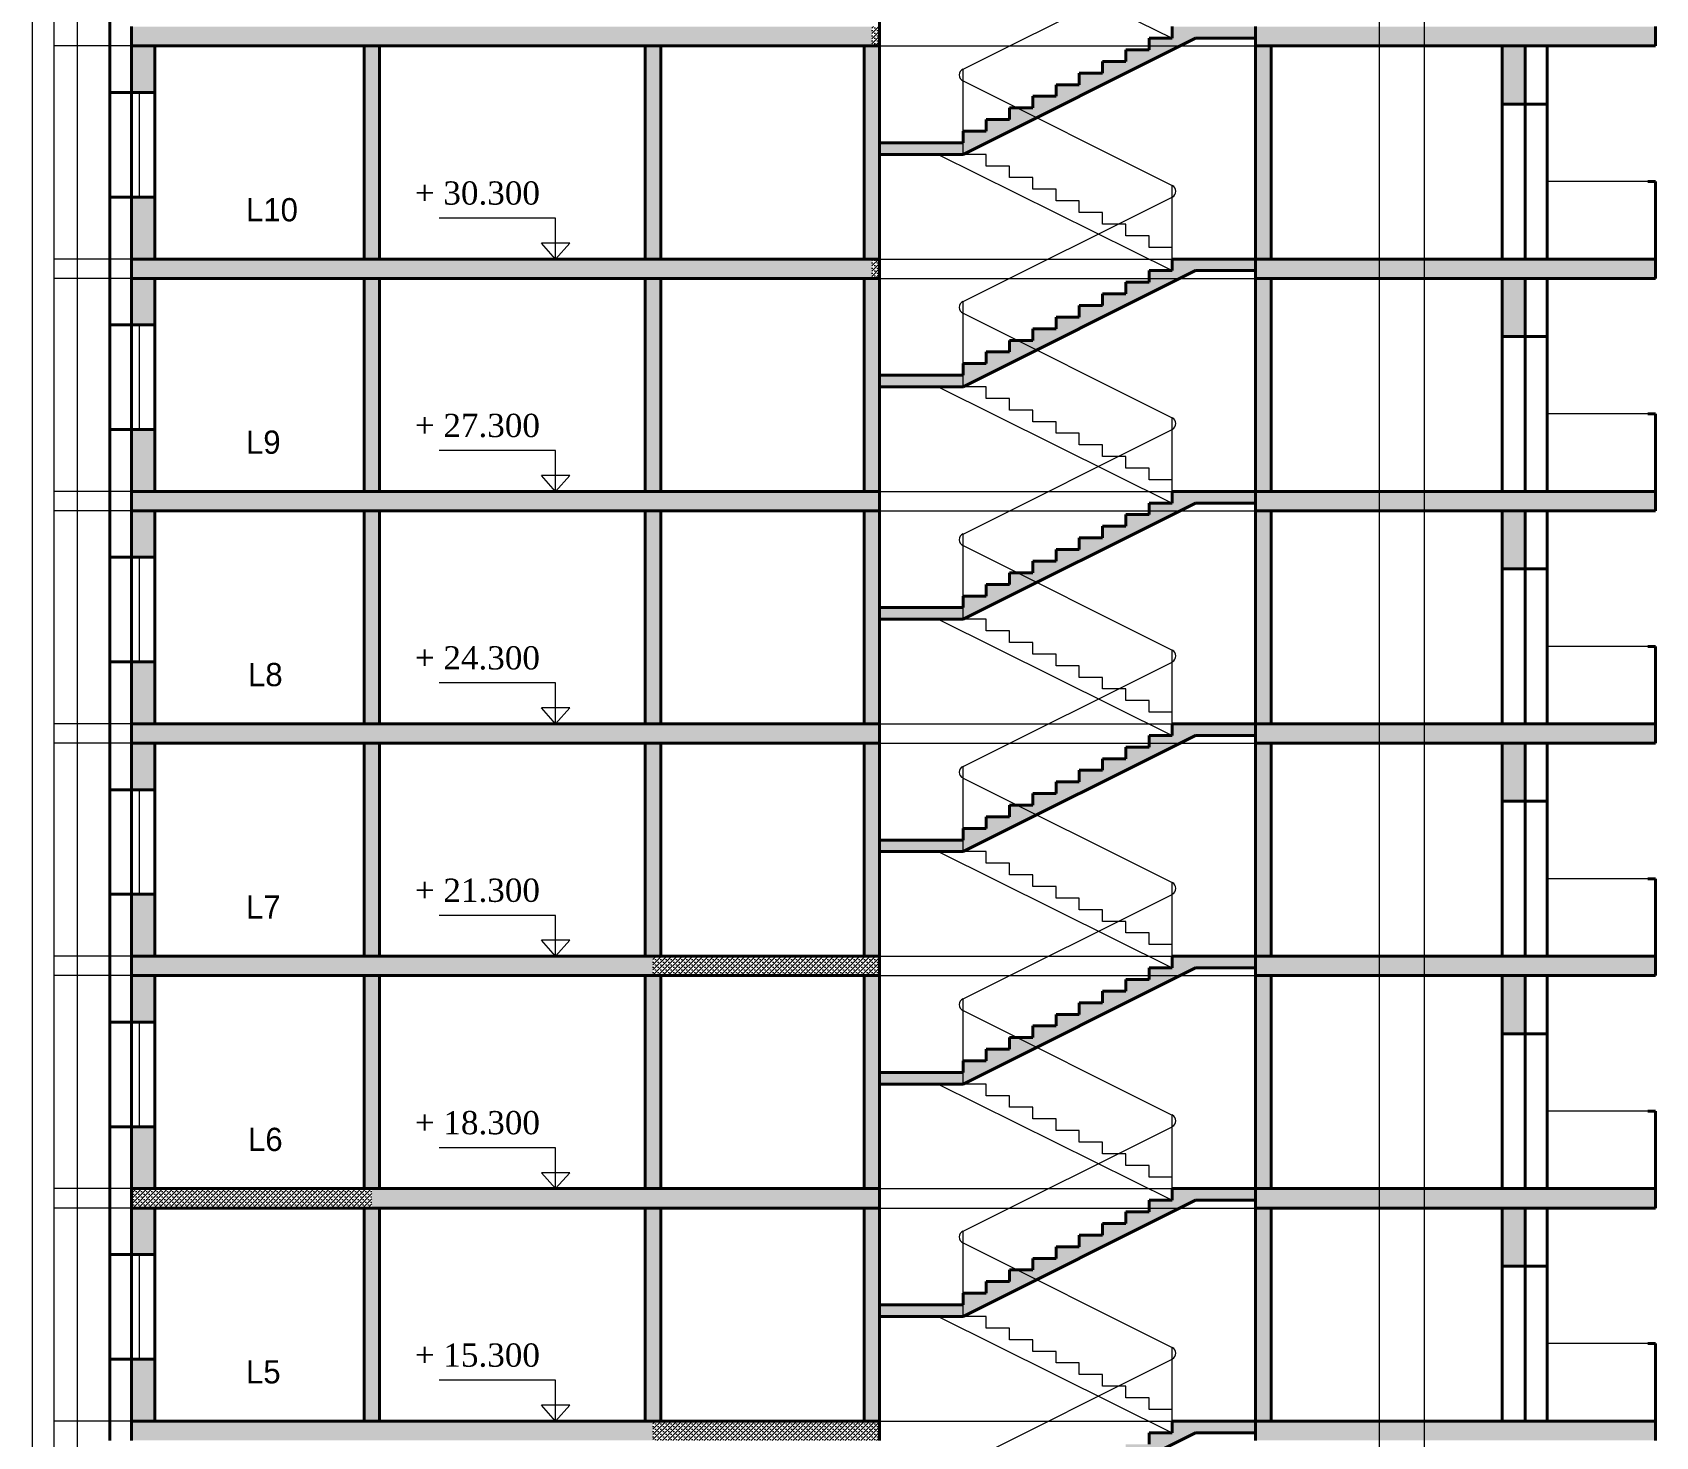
# Model space of a CAD drawing. Header units: millimetres. Extents: x 145836 to 266027, y 108786 to 206069.
# Drawn here: x 176096 to 186566, y 173799 to 182861 of the extents above; entities that cross this region are included whole.
import ezdxf

# ---------------------------------------------------------------- set-up
doc = ezdxf.new("R2010")
doc.units = ezdxf.units.MM
doc.layers.get('0').update_dxf_attribs({"color": 250})
doc.styles.get("Standard").update_dxf_attribs({"font": 'arial.ttf'})
pattern_1 = [(45, (-176411.04, 345645.308), (-16.8379802, 16.8379802), []), (45, (-176394.202, 345645.308), (-16.8379802, 16.8379802), [0, -23.8125])]
pattern_2 = [(45, (-176411.04, 347145.308), (-16.8379802, 16.8379802), []), (45, (-176394.202, 347145.308), (-16.8379802, 16.8379802), [0, -23.8125])]

msp = doc.modelspace()

# ---------------------------------------------------------------- hatches: boundary and pattern name
at = {"lineweight": 20}
h = msp.add_hatch(dxfattribs=at)
h.set_pattern_fill('SACNCR', color=256, scale=10, style=0)
h.set_pattern_definition(pattern_2)
h.paths.add_polyline_path([(178286, 182899), (176736, 182899), (176736, 182774), (178286, 182774)])
h.paths.add_polyline_path([(180099, 182899), (178286, 182899), (178286, 182774), (180099, 182774)])
h.paths.add_polyline_path([(181511, 182899), (180099, 182899), (180099, 182774), (181511, 182774)])
h = msp.add_hatch(dxfattribs=at)
h.set_pattern_fill('SACNCR', color=256, scale=10, style=0)
h.set_pattern_definition(pattern_2)
h.paths.add_polyline_path([(181561, 182899), (181511, 182899), (181511, 182774), (181561, 182774)])
h = msp.add_hatch(dxfattribs=at)
h.set_pattern_fill('SACNCR', color=256, scale=10, style=0)
h.set_pattern_definition(pattern_1)
h.paths.add_polyline_path([(183449, 182824), (183299, 182824), (183299, 182774), (183499, 182774), (183599, 182824), (183986, 182824), (183986, 182899), (183449, 182899), (183449, 182898)])
h.paths.add_polyline_path([(182574, 182312), (183499, 182774), (183299, 182774), (183299, 182749), (183149, 182749), (183149, 182674), (182999, 182674), (182999, 182599), (182849, 182599), (182849, 182524), (182699, 182524), (182699, 182449), (182549, 182449), (182549, 182374), (182449, 182374)])
h.paths.add_polyline_path([(182099, 182074), (182574, 182312), (182449, 182374), (182399, 182374), (182399, 182299), (182249, 182299), (182249, 182224), (182099, 182224), (182099, 182149)])
h.paths.add_polyline_path([(182099, 182149), (181949, 182149), (181561, 182149), (181561, 182074), (182099, 182074)])
h = msp.add_hatch(dxfattribs=at)
h.set_pattern_fill('SACNCR', color=256, scale=10, style=0)
h.set_pattern_definition(pattern_1)
h.paths.add_polyline_path([(185726, 182899), (185726, 182774), (186566, 182774), (186566, 182899)])
h.paths.add_polyline_path([(185076, 182899), (185076, 182774), (185726, 182774), (185726, 182899)])
h.paths.add_polyline_path([(184936, 182899), (184936, 182774), (185076, 182774), (185076, 182899)])
h.paths.add_polyline_path([(184786, 182899), (184786, 182774), (184936, 182774), (184936, 182899)])
h.paths.add_polyline_path([(184036, 182899), (184036, 182774), (184786, 182774), (184786, 182899)])
h.paths.add_polyline_path([(184036, 182899), (183986, 182899), (183986, 182774), (184036, 182774)])
h = msp.add_hatch(color=256, dxfattribs=at)
h.paths.add_polyline_path([(181511, 181399), (181561, 181399), (181561, 182774), (181511, 182774)])
h.paths.add_polyline_path([(181461, 181399), (181511, 181399), (181511, 182774), (181461, 182774)])
h.paths.add_polyline_path([(180149, 182774), (180099, 182774), (180099, 181399), (180149, 181399)])
h.paths.add_polyline_path([(180049, 181399), (180099, 181399), (180099, 182774), (180049, 182774)])
h.paths.add_polyline_path([(178336, 182774), (178286, 182774), (178286, 181399), (178336, 181399)])
h.paths.add_polyline_path([(178236, 181399), (178286, 181399), (178286, 182774), (178236, 182774)])
h.paths.add_polyline_path([(176886, 182774), (176736, 182774), (176736, 182474), (176786, 182474), (176886, 182474)])
h.paths.add_polyline_path([(176886, 181799), (176736, 181799), (176736, 181399), (176886, 181399)])
h = msp.add_hatch(color=256, dxfattribs=at)
h.paths.add_polyline_path([(184086, 182774), (184036, 182774), (184036, 181399), (184086, 181399)])
h.paths.add_polyline_path([(184036, 182774), (183986, 182774), (183986, 181399), (184036, 181399)])
for points in [[(185726, 182774), (185576, 182774), (185576, 182399), (185726, 182399)], [(181511, 179899), (181561, 179899), (181561, 181274), (181511, 181274)]]:
    msp.add_hatch(color=256, dxfattribs=at).paths.add_polyline_path(points)
h = msp.add_hatch(dxfattribs=at)
h.set_pattern_fill('SACNCR', color=256, scale=10, style=0)
h.set_pattern_definition(pattern_1)
h.paths.add_polyline_path([(176736, 181399), (176736, 181274), (178286, 181274), (178286, 181399)])
h.paths.add_polyline_path([(180099, 181274), (180099, 181399), (178286, 181399), (178286, 181274)])
h.paths.add_polyline_path([(181511, 181274), (181511, 181399), (180099, 181399), (180099, 181274)])
h = msp.add_hatch(dxfattribs=at)
h.set_pattern_fill('SACNCR', color=256, scale=10, style=0)
h.set_pattern_definition(pattern_1)
h.paths.add_polyline_path([(181511, 181274), (181561, 181274), (181561, 181399), (181511, 181399)])
h = msp.add_hatch(dxfattribs=at)
h.set_pattern_fill('SACNCR', color=256, scale=10, style=0)
h.set_pattern_definition(pattern_1)
h.paths.add_polyline_path([(183449, 181324), (183299, 181324), (183299, 181274), (183499, 181274), (183599, 181324), (183986, 181324), (183986, 181399), (183449, 181399)])
h.paths.add_polyline_path([(183299, 181249), (183149, 181249), (183149, 181174), (182999, 181174), (182999, 181099), (182849, 181099), (182849, 181024), (182699, 181024), (182699, 180949), (182549, 180949), (182549, 180874), (182449, 180874), (182574, 180812), (183499, 181274), (183299, 181274)])
h.paths.add_polyline_path([(182399, 180799), (182249, 180799), (182249, 180724), (182099, 180724), (182099, 180649), (182099, 180574), (182574, 180812), (182449, 180874), (182399, 180874)])
h.paths.add_polyline_path([(182099, 180574), (182099, 180649), (181949, 180649), (181561, 180649), (181561, 180574)])
h = msp.add_hatch(dxfattribs=at)
h.set_pattern_fill('SACNCR', color=256, scale=10, style=0)
h.set_pattern_definition(pattern_1)
h.paths.add_polyline_path([(186566, 181274), (186566, 181399), (185726, 181399), (185726, 181274)])
h.paths.add_polyline_path([(185076, 181399), (185076, 181274), (185726, 181274), (185726, 181399)])
h.paths.add_polyline_path([(185076, 181399), (184936, 181399), (184936, 181274), (185076, 181274)])
h.paths.add_polyline_path([(184936, 181399), (184786, 181399), (184786, 181274), (184936, 181274)])
h.paths.add_polyline_path([(184036, 181399), (184036, 181274), (184786, 181274), (184786, 181399)])
h.paths.add_polyline_path([(184036, 181399), (183986, 181399), (183986, 181274), (184036, 181274)])
h = msp.add_hatch(color=256, dxfattribs=at)
h.paths.add_polyline_path([(176886, 181274), (176736, 181274), (176736, 180974), (176786, 180974), (176886, 180974)])
h.paths.add_polyline_path([(176736, 179899), (176886, 179899), (176886, 180299), (176736, 180299)])
h.paths.add_polyline_path([(178236, 179899), (178286, 179899), (178286, 181274), (178236, 181274)])
h.paths.add_polyline_path([(178336, 181274), (178286, 181274), (178286, 179899), (178336, 179899)])
h.paths.add_polyline_path([(180049, 179899), (180099, 179899), (180099, 181274), (180049, 181274)])
h.paths.add_polyline_path([(180099, 179899), (180149, 179899), (180149, 181274), (180099, 181274)])
h.paths.add_polyline_path([(181461, 179899), (181511, 179899), (181511, 181274), (181461, 181274)])
h = msp.add_hatch(color=256, dxfattribs=at)
h.paths.add_polyline_path([(184036, 179899), (184086, 179899), (184086, 181274), (184036, 181274)])
h.paths.add_polyline_path([(184036, 181274), (183986, 181274), (183986, 179899), (184036, 179899)])
h = msp.add_hatch(color=256, dxfattribs=at)
h.paths.add_polyline_path([(185726, 178274), (185576, 178274), (185576, 177899), (185726, 177899)])
h.paths.add_polyline_path([(185726, 179774), (185576, 179774), (185576, 179399), (185726, 179399)])
h.paths.add_polyline_path([(185726, 181274), (185576, 181274), (185576, 180899), (185726, 180899)])
h = msp.add_hatch(dxfattribs=at)
h.set_pattern_fill('SACNCR', color=256, scale=10, style=0)
h.set_pattern_definition(pattern_1)
h.paths.add_polyline_path([(176736, 179899), (176736, 179774), (178286, 179774), (178286, 179899)])
h.paths.add_polyline_path([(178286, 179899), (178286, 179774), (180099, 179774), (180099, 179899)])
h.paths.add_polyline_path([(181511, 179774), (181511, 179899), (180099, 179899), (180099, 179774)])
h.paths.add_polyline_path([(181511, 179774), (181561, 179774), (181561, 179899), (181511, 179899)])
h = msp.add_hatch(dxfattribs=at)
h.set_pattern_fill('SACNCR', color=256, scale=10, style=0)
h.set_pattern_definition(pattern_1)
h.paths.add_polyline_path([(183449, 179899), (183449, 179898), (183449, 179824), (183299, 179824), (183299, 179774), (183499, 179774), (183599, 179824), (183986, 179824), (183986, 179899)])
h.paths.add_polyline_path([(183149, 179749), (183149, 179674), (182999, 179674), (182999, 179599), (182849, 179599), (182849, 179524), (182699, 179524), (182699, 179449), (182549, 179449), (182549, 179374), (182449, 179374), (182574, 179312), (183499, 179774), (183299, 179774), (183299, 179749)])
h.paths.add_polyline_path([(182574, 179312), (182449, 179374), (182399, 179374), (182399, 179299), (182249, 179299), (182249, 179224), (182099, 179224), (182099, 179149), (182099, 179074)])
h.paths.add_polyline_path([(181949, 179149), (181561, 179149), (181561, 179074), (182099, 179074), (182099, 179149)])
h = msp.add_hatch(dxfattribs=at)
h.set_pattern_fill('SACNCR', color=256, scale=10, style=0)
h.set_pattern_definition(pattern_1)
h.paths.add_polyline_path([(184036, 179899), (183986, 179899), (183986, 179774), (184036, 179774)])
h.paths.add_polyline_path([(184786, 179774), (184786, 179899), (184036, 179899), (184036, 179774)])
h.paths.add_polyline_path([(184786, 179774), (184936, 179774), (184936, 179899), (184786, 179899)])
h.paths.add_polyline_path([(185076, 179899), (184936, 179899), (184936, 179774), (185076, 179774)])
h.paths.add_polyline_path([(185726, 179774), (185726, 179899), (185076, 179899), (185076, 179774)])
h.paths.add_polyline_path([(185726, 179899), (185726, 179774), (186566, 179774), (186566, 179899)])
h = msp.add_hatch(color=256, dxfattribs=at)
h.paths.add_polyline_path([(176886, 178799), (176736, 178799), (176736, 178399), (176886, 178399)])
h.paths.add_polyline_path([(176886, 179774), (176736, 179774), (176736, 179474), (176786, 179474), (176886, 179474)])
h.paths.add_polyline_path([(178236, 178399), (178286, 178399), (178286, 179774), (178236, 179774)])
h.paths.add_polyline_path([(178286, 178399), (178336, 178399), (178336, 179774), (178286, 179774)])
h.paths.add_polyline_path([(180099, 179774), (180049, 179774), (180049, 178399), (180099, 178399)])
h.paths.add_polyline_path([(180099, 178399), (180149, 178399), (180149, 179774), (180099, 179774)])
h.paths.add_polyline_path([(181461, 178399), (181511, 178399), (181511, 179774), (181461, 179774)])
h.paths.add_polyline_path([(181511, 178399), (181561, 178399), (181561, 179774), (181511, 179774)])
h = msp.add_hatch(color=256, dxfattribs=at)
h.paths.add_polyline_path([(184086, 179774), (184036, 179774), (184036, 178399), (184086, 178399)])
h.paths.add_polyline_path([(184036, 179774), (183986, 179774), (183986, 178399), (184036, 178399)])
h = msp.add_hatch(dxfattribs=at)
h.set_pattern_fill('SACNCR', color=256, scale=10, style=0)
h.set_pattern_definition(pattern_1)
h.paths.add_polyline_path([(176736, 178399), (176736, 178274), (178286, 178274), (178286, 178399)])
h.paths.add_polyline_path([(178286, 178399), (178286, 178274), (180099, 178274), (180099, 178399)])
h.paths.add_polyline_path([(180099, 178399), (180099, 178274), (181511, 178274), (181511, 178399)])
h.paths.add_polyline_path([(181561, 178399), (181511, 178399), (181511, 178274), (181561, 178274)])
h = msp.add_hatch(dxfattribs=at)
h.set_pattern_fill('SACNCR', color=256, scale=10, style=0)
h.set_pattern_definition(pattern_1)
h.paths.add_polyline_path([(183449, 178399), (183449, 178398), (183449, 178324), (183299, 178324), (183299, 178274), (183499, 178274), (183599, 178324), (183986, 178324), (183986, 178399)])
h.paths.add_polyline_path([(183499, 178274), (183299, 178274), (183299, 178249), (183149, 178249), (183149, 178174), (182999, 178174), (182999, 178099), (182849, 178099), (182849, 178024), (182699, 178024), (182699, 177949), (182549, 177949), (182549, 177874), (182449, 177874), (182574, 177812)])
h.paths.add_polyline_path([(182399, 177799), (182249, 177799), (182249, 177724), (182099, 177724), (182099, 177649), (182099, 177574), (182574, 177812), (182449, 177874), (182399, 177874)])
h.paths.add_polyline_path([(181949, 177649), (181561, 177649), (181561, 177574), (182099, 177574), (182099, 177649)])
h = msp.add_hatch(dxfattribs=at)
h.set_pattern_fill('SACNCR', color=256, scale=10, style=0)
h.set_pattern_definition(pattern_1)
h.paths.add_polyline_path([(186566, 178274), (186566, 178399), (185726, 178399), (185726, 178274)])
h.paths.add_polyline_path([(185726, 178274), (185726, 178399), (185076, 178399), (185076, 178274)])
h.paths.add_polyline_path([(185076, 178399), (184936, 178399), (184936, 178274), (185076, 178274)])
h.paths.add_polyline_path([(184786, 178399), (184786, 178274), (184936, 178274), (184936, 178399)])
h.paths.add_polyline_path([(184786, 178274), (184786, 178399), (184036, 178399), (184036, 178274)])
h.paths.add_polyline_path([(184036, 178399), (183986, 178399), (183986, 178274), (184036, 178274)])
h = msp.add_hatch(color=256, dxfattribs=at)
h.paths.add_polyline_path([(176736, 176899), (176886, 176899), (176886, 177299), (176736, 177299)])
h.paths.add_polyline_path([(176736, 177974), (176786, 177974), (176886, 177974), (176886, 178274), (176736, 178274)])
h.paths.add_polyline_path([(178236, 176899), (178286, 176899), (178286, 178274), (178236, 178274)])
h.paths.add_polyline_path([(178286, 176899), (178336, 176899), (178336, 178274), (178286, 178274)])
h.paths.add_polyline_path([(180099, 178274), (180049, 178274), (180049, 176899), (180099, 176899)])
h.paths.add_polyline_path([(180149, 178274), (180099, 178274), (180099, 176899), (180149, 176899)])
h.paths.add_polyline_path([(181511, 176899), (181561, 176899), (181561, 178274), (181511, 178274)])
h.paths.add_polyline_path([(181511, 178274), (181461, 178274), (181461, 176899), (181511, 176899)])
h = msp.add_hatch(color=256, dxfattribs=at)
h.paths.add_polyline_path([(184086, 178274), (184036, 178274), (184036, 176899), (184086, 176899)])
h.paths.add_polyline_path([(183986, 176899), (184036, 176899), (184036, 178274), (183986, 178274)])
h = msp.add_hatch(dxfattribs=at)
h.set_pattern_fill('SACNCR', color=256, scale=10, style=0)
h.set_pattern_definition(pattern_1)
h.paths.add_polyline_path([(178286, 176774), (178286, 176899), (176736, 176899), (176736, 176774)])
h.paths.add_polyline_path([(178286, 176899), (178286, 176774), (180099, 176774), (180099, 176899)])
h = msp.add_hatch(dxfattribs=at)
h.set_pattern_fill('SACNCR', color=256, scale=10, style=0)
h.set_pattern_definition(pattern_1)
h.paths.add_polyline_path([(181511, 176774), (181511, 176899), (180099, 176899), (180099, 176774)])
h.paths.add_polyline_path([(181511, 176774), (181561, 176774), (181561, 176899), (181511, 176899)])
h = msp.add_hatch(dxfattribs=at)
h.set_pattern_fill('SACNCR', color=256, scale=10, style=0)
h.set_pattern_definition(pattern_1)
h.paths.add_polyline_path([(183449, 176899), (183449, 176898), (183449, 176824), (183299, 176824), (183299, 176774), (183499, 176774), (183599, 176824), (183986, 176824), (183986, 176899)])
h.paths.add_polyline_path([(183299, 176774), (183299, 176749), (183149, 176749), (183149, 176674), (182999, 176674), (182999, 176599), (182849, 176599), (182849, 176524), (182699, 176524), (182699, 176449), (182549, 176449), (182549, 176374), (182449, 176374), (182574, 176312), (183499, 176774)])
h.paths.add_polyline_path([(182249, 176299), (182249, 176224), (182099, 176224), (182099, 176149), (182099, 176074), (182574, 176312), (182449, 176374), (182399, 176374), (182399, 176299)])
h.paths.add_polyline_path([(181561, 176149), (181561, 176074), (182099, 176074), (182099, 176149), (181949, 176149)])
h = msp.add_hatch(dxfattribs=at)
h.set_pattern_fill('SACNCR', color=256, scale=10, style=0)
h.set_pattern_definition(pattern_1)
h.paths.add_polyline_path([(183986, 176774), (184036, 176774), (184036, 176899), (183986, 176899)])
h.paths.add_polyline_path([(184036, 176899), (184036, 176774), (184786, 176774), (184786, 176899)])
h.paths.add_polyline_path([(184936, 176899), (184786, 176899), (184786, 176774), (184936, 176774)])
h.paths.add_polyline_path([(184936, 176774), (185076, 176774), (185076, 176899), (184936, 176899)])
h.paths.add_polyline_path([(185076, 176899), (185076, 176774), (185726, 176774), (185726, 176899)])
h.paths.add_polyline_path([(185726, 176899), (185726, 176774), (186566, 176774), (186566, 176899)])
h = msp.add_hatch(color=256, dxfattribs=at)
h.paths.add_polyline_path([(176886, 175799), (176736, 175799), (176736, 175399), (176886, 175399)])
h.paths.add_polyline_path([(176736, 176474), (176786, 176474), (176886, 176474), (176886, 176774), (176736, 176774)])
h.paths.add_polyline_path([(178286, 175399), (178336, 175399), (178336, 176774), (178286, 176774)])
h.paths.add_polyline_path([(178286, 176774), (178236, 176774), (178236, 175399), (178286, 175399)])
h.paths.add_polyline_path([(180049, 175399), (180099, 175399), (180099, 176774), (180049, 176774)])
h.paths.add_polyline_path([(180099, 175399), (180149, 175399), (180149, 176774), (180099, 176774)])
h.paths.add_polyline_path([(181561, 176774), (181511, 176774), (181511, 175399), (181561, 175399)])
h.paths.add_polyline_path([(181511, 176774), (181461, 176774), (181461, 175399), (181511, 175399)])
h = msp.add_hatch(color=256, dxfattribs=at)
h.paths.add_polyline_path([(184086, 176774), (184036, 176774), (184036, 175399), (184086, 175399)])
h.paths.add_polyline_path([(183986, 175399), (184036, 175399), (184036, 176774), (183986, 176774)])
h = msp.add_hatch(color=256, dxfattribs=at)
h.paths.add_polyline_path([(185726, 175274), (185576, 175274), (185576, 174899), (185726, 174899)])
h.paths.add_polyline_path([(185576, 176399), (185726, 176399), (185726, 176774), (185576, 176774)])
h = msp.add_hatch(dxfattribs=at)
h.set_pattern_fill('SACNCR', color=256, scale=10, style=0)
h.set_pattern_definition(pattern_1)
h.paths.add_polyline_path([(176736, 175399), (176736, 175274), (178286, 175274), (178286, 175399)])
h = msp.add_hatch(dxfattribs=at)
h.set_pattern_fill('SACNCR', color=256, scale=10, style=0)
h.set_pattern_definition(pattern_1)
h.paths.add_polyline_path([(181561, 175399), (181511, 175399), (181511, 175274), (181561, 175274)])
h.paths.add_polyline_path([(180099, 175399), (180099, 175274), (181511, 175274), (181511, 175399)])
h.paths.add_polyline_path([(178286, 175399), (178286, 175274), (180099, 175274), (180099, 175399)])
h = msp.add_hatch(dxfattribs=at)
h.set_pattern_fill('SACNCR', color=256, scale=10, style=0)
h.set_pattern_definition(pattern_1)
h.paths.add_polyline_path([(183449, 175399), (183449, 175398), (183449, 175324), (183299, 175324), (183299, 175274), (183499, 175274), (183599, 175324), (183986, 175324), (183986, 175399)])
h.paths.add_polyline_path([(183499, 175274), (183299, 175274), (183299, 175249), (183149, 175249), (183149, 175174), (182999, 175174), (182999, 175099), (182849, 175099), (182849, 175024), (182699, 175024), (182699, 174949), (182549, 174949), (182549, 174874), (182449, 174874), (182574, 174812)])
h.paths.add_polyline_path([(182574, 174812), (182449, 174874), (182399, 174874), (182399, 174799), (182249, 174799), (182249, 174724), (182099, 174724), (182099, 174649), (182099, 174574)])
h.paths.add_polyline_path([(181949, 174649), (181561, 174649), (181561, 174574), (182099, 174574), (182099, 174649)])
h = msp.add_hatch(dxfattribs=at)
h.set_pattern_fill('SACNCR', color=256, scale=10, style=0)
h.set_pattern_definition(pattern_1)
h.paths.add_polyline_path([(184036, 175399), (183986, 175399), (183986, 175274), (184036, 175274)])
h.paths.add_polyline_path([(184036, 175399), (184036, 175274), (184786, 175274), (184786, 175399)])
h.paths.add_polyline_path([(184786, 175399), (184786, 175274), (184936, 175274), (184936, 175399)])
h.paths.add_polyline_path([(185076, 175399), (184936, 175399), (184936, 175274), (185076, 175274)])
h.paths.add_polyline_path([(185076, 175399), (185076, 175274), (185726, 175274), (185726, 175399)])
h.paths.add_polyline_path([(185726, 175399), (185726, 175274), (186566, 175274), (186566, 175399)])
h = msp.add_hatch(color=256, dxfattribs=at)
h.paths.add_polyline_path([(176886, 175274), (176736, 175274), (176736, 174974), (176786, 174974), (176886, 174974)])
h.paths.add_polyline_path([(176886, 174299), (176736, 174299), (176736, 173899), (176886, 173899)])
h.paths.add_polyline_path([(178286, 175274), (178236, 175274), (178236, 173899), (178286, 173899)])
h.paths.add_polyline_path([(178336, 175274), (178286, 175274), (178286, 173899), (178336, 173899)])
h.paths.add_polyline_path([(180049, 173899), (180099, 173899), (180099, 175274), (180049, 175274)])
h.paths.add_polyline_path([(180149, 175274), (180099, 175274), (180099, 173899), (180149, 173899)])
h.paths.add_polyline_path([(181461, 173899), (181511, 173899), (181511, 175274), (181461, 175274)])
h.paths.add_polyline_path([(181561, 175274), (181511, 175274), (181511, 173899), (181561, 173899)])
h = msp.add_hatch(color=256, dxfattribs=at)
h.paths.add_polyline_path([(184036, 173899), (184086, 173899), (184086, 175274), (184036, 175274)])
h.paths.add_polyline_path([(183986, 173899), (184036, 173899), (184036, 175274), (183986, 175274)])
h = msp.add_hatch(dxfattribs=at)
h.set_pattern_fill('SACNCR', color=256, scale=10, style=0)
h.set_pattern_definition(pattern_1)
h.paths.add_polyline_path([(178286, 173774), (178286, 173899), (176736, 173899), (176736, 173774)])
h.paths.add_polyline_path([(180099, 173774), (180099, 173899), (178286, 173899), (178286, 173774)])
h = msp.add_hatch(dxfattribs=at)
h.set_pattern_fill('SACNCR', color=256, scale=10, style=0)
h.set_pattern_definition(pattern_1)
h.paths.add_polyline_path([(180099, 173899), (180099, 173774), (181511, 173774), (181511, 173899)])
h.paths.add_polyline_path([(181561, 173899), (181511, 173899), (181511, 173774), (181561, 173774)])
h = msp.add_hatch(dxfattribs=at)
h.set_pattern_fill('SACNCR', color=256, scale=10, style=0)
h.set_pattern_definition(pattern_1)
h.paths.add_polyline_path([(183449, 173899), (183449, 173898), (183449, 173824), (183299, 173824), (183299, 173774), (183499, 173774), (183599, 173824), (183986, 173824), (183986, 173899)])
h.paths.add_polyline_path([(183149, 173749), (183149, 173674), (182999, 173674), (182999, 173599), (182849, 173599), (182849, 173524), (182699, 173524), (182699, 173449), (182549, 173449), (182549, 173374), (182449, 173374), (182574, 173312), (183499, 173774), (183299, 173774), (183299, 173749)])
h.paths.add_polyline_path([(182449, 173374), (182399, 173374), (182399, 173299), (182249, 173299), (182249, 173224), (182099, 173224), (182099, 173149), (182099, 173074), (182574, 173312)])
h.paths.add_polyline_path([(181949, 173149), (181574, 173149), (181574, 173074), (182099, 173074), (182099, 173149)])
h = msp.add_hatch(dxfattribs=at)
h.set_pattern_fill('SACNCR', color=256, scale=10, style=0)
h.set_pattern_definition(pattern_1)
h.paths.add_polyline_path([(185076, 173899), (185076, 173774), (185726, 173774), (185726, 173899)])
h.paths.add_polyline_path([(186566, 173774), (186566, 173899), (185726, 173899), (185726, 173774)])
h.paths.add_polyline_path([(185076, 173899), (184936, 173899), (184936, 173774), (185076, 173774)])
h.paths.add_polyline_path([(184936, 173899), (184786, 173899), (184786, 173774), (184936, 173774)])
h.paths.add_polyline_path([(184786, 173774), (184786, 173899), (184036, 173899), (184036, 173774)])
h.paths.add_polyline_path([(184036, 173899), (183986, 173899), (183986, 173774), (184036, 173774)])

# ---------------------------------------------------------------- linework, layer by layer
for p, q in [((176096, 165849), (176096, 201249)), ((176236, 165049), (176236, 201249)), ((176386, 165049), (176386, 201249)), ((184786, 165049), (184786, 201249)), ((185076, 165049), (185076, 201249)), ((181938, 183574), (183449, 182824)), ((182099, 182624), (183449, 183299)), ((176736, 182774), (176236, 182774)), ((181561, 182774), (183986, 182774)), ((182099, 182149), (182099, 182624)), ((182099, 182549), (183449, 181874)), ((176736, 182474), (176786, 182474)), ((181938, 182074), (183449, 181324)), ((182099, 182149), (181949, 182149)), ((182099, 182074), (182099, 182149)), ((182249, 182074), (182099, 182074)), ((182249, 181999), (182249, 182074)), ((182399, 181999), (182249, 181999)), ((182399, 181924), (182399, 181999)), ((182549, 181924), (182399, 181924)), ((182549, 181849), (182549, 181924)), ((183449, 181399), (183449, 181874)), ((186516, 181899), (185866, 181899)), ((176736, 181799), (176786, 181799)), ((182099, 181124), (183449, 181798)), ((182699, 181849), (182549, 181849)), ((182699, 181774), (182699, 181849)), ((182849, 181774), (182699, 181774)), ((182849, 181699), (182849, 181774)), ((182999, 181699), (182849, 181699)), ((182999, 181624), (182999, 181699)), ((183149, 181624), (182999, 181624)), ((183149, 181549), (183149, 181624)), ((183299, 181549), (183149, 181549)), ((183299, 181474), (183299, 181549)), ((183449, 181474), (183299, 181474)), ((183449, 181399), (183449, 181474)), ((176736, 181399), (176236, 181399)), ((181561, 181399), (183986, 181399)), ((176736, 181274), (176236, 181274)), ((181561, 181274), (183986, 181274)), ((182099, 180649), (182099, 181124)), ((182099, 181049), (183449, 180374)), ((176736, 180974), (176786, 180974)), ((182099, 180649), (181949, 180649)), ((182099, 180574), (182099, 180649)), ((181938, 180574), (183449, 179824)), ((182249, 180574), (182099, 180574)), ((182249, 180499), (182249, 180574)), ((182399, 180499), (182249, 180499)), ((182399, 180424), (182399, 180499)), ((182549, 180424), (182399, 180424)), ((182549, 180349), (182549, 180424)), ((186516, 180399), (185866, 180399)), ((176736, 180299), (176786, 180299)), ((182099, 179624), (183449, 180298)), ((182699, 180349), (182549, 180349)), ((182699, 180274), (182699, 180349)), ((183449, 179898), (183449, 180373)), ((182849, 180274), (182699, 180274)), ((182849, 180199), (182849, 180274)), ((182999, 180199), (182849, 180199)), ((182999, 180124), (182999, 180199)), ((183149, 180124), (182999, 180124)), ((183149, 180049), (183149, 180124)), ((183299, 180049), (183149, 180049)), ((183299, 179974), (183299, 180049)), ((176736, 179899), (176236, 179899)), ((181561, 179899), (183986, 179899)), ((183449, 179974), (183299, 179974)), ((183449, 179899), (183449, 179974)), ((176736, 179774), (176236, 179774)), ((181561, 179774), (183986, 179774)), ((182099, 179149), (182099, 179624)), ((176736, 179474), (176786, 179474)), ((182099, 179549), (183449, 178874)), ((182099, 179149), (181949, 179149)), ((182099, 179074), (182099, 179149)), ((181938, 179074), (183449, 178324)), ((182249, 179074), (182099, 179074)), ((182249, 178999), (182249, 179074)), ((182399, 178999), (182249, 178999)), ((182399, 178924), (182399, 178999)), ((182549, 178924), (182399, 178924)), ((182549, 178849), (182549, 178924)), ((182699, 178849), (182549, 178849)), ((182699, 178774), (182699, 178849)), ((183449, 178398), (183449, 178873)), ((186516, 178899), (185866, 178899)), ((176736, 178799), (176786, 178799)), ((182099, 178124), (183449, 178798)), ((182849, 178774), (182699, 178774)), ((182849, 178699), (182849, 178774)), ((182999, 178699), (182849, 178699)), ((182999, 178624), (182999, 178699)), ((183149, 178624), (182999, 178624)), ((183149, 178549), (183149, 178624)), ((183299, 178549), (183149, 178549)), ((183299, 178474), (183299, 178549)), ((183449, 178474), (183299, 178474)), ((183449, 178399), (183449, 178474)), ((176736, 178399), (176236, 178399)), ((181561, 178399), (183986, 178399)), ((176736, 178274), (176236, 178274)), ((181561, 178274), (183986, 178274)), ((182099, 177649), (182099, 178124)), ((182099, 178049), (183449, 177374)), ((176736, 177974), (176786, 177974)), ((181938, 177574), (183449, 176824)), ((182099, 177649), (181949, 177649)), ((182099, 177574), (182099, 177649)), ((182249, 177574), (182099, 177574)), ((182249, 177499), (182249, 177574)), ((182399, 177499), (182249, 177499)), ((182399, 177424), (182399, 177499)), ((182549, 177424), (182399, 177424)), ((182549, 177349), (182549, 177424)), ((183449, 176898), (183449, 177373)), ((186516, 177399), (185866, 177399)), ((176736, 177299), (176786, 177299)), ((182099, 176624), (183449, 177298)), ((182699, 177349), (182549, 177349)), ((182699, 177274), (182699, 177349)), ((182849, 177274), (182699, 177274)), ((182849, 177199), (182849, 177274)), ((182999, 177199), (182849, 177199)), ((182999, 177124), (182999, 177199)), ((183149, 177124), (182999, 177124)), ((183149, 177049), (183149, 177124)), ((183299, 177049), (183149, 177049)), ((183299, 176974), (183299, 177049)), ((183449, 176974), (183299, 176974)), ((183449, 176899), (183449, 176974)), ((176736, 176899), (176236, 176899)), ((181561, 176899), (183986, 176899)), ((176736, 176774), (176236, 176774)), ((181561, 176774), (183986, 176774)), ((182099, 176149), (182099, 176624)), ((182099, 176549), (183449, 175874)), ((176736, 176474), (176786, 176474)), ((182099, 176149), (181949, 176149)), ((182099, 176074), (182099, 176149)), ((181938, 176074), (183449, 175324)), ((182249, 176074), (182099, 176074)), ((182249, 175999), (182249, 176074)), ((182399, 175999), (182249, 175999)), ((182399, 175924), (182399, 175999)), ((182549, 175924), (182399, 175924)), ((182549, 175849), (182549, 175924)), ((186516, 175899), (185866, 175899)), ((176736, 175799), (176786, 175799)), ((182099, 175124), (183449, 175798)), ((182699, 175849), (182549, 175849)), ((182699, 175774), (182699, 175849)), ((183449, 175398), (183449, 175873)), ((182849, 175774), (182699, 175774)), ((182849, 175699), (182849, 175774)), ((182999, 175699), (182849, 175699)), ((182999, 175624), (182999, 175699)), ((183149, 175624), (182999, 175624)), ((183149, 175549), (183149, 175624)), ((183299, 175549), (183149, 175549)), ((183299, 175474), (183299, 175549)), ((176736, 175399), (176236, 175399)), ((181561, 175399), (183986, 175399)), ((183449, 175474), (183299, 175474)), ((183449, 175399), (183449, 175474)), ((176736, 175274), (176236, 175274)), ((181561, 175274), (183986, 175274)), ((182099, 174649), (182099, 175124)), ((176736, 174974), (176786, 174974)), ((182099, 175049), (183449, 174374)), ((182099, 174649), (181949, 174649)), ((182099, 174574), (182099, 174649)), ((181938, 174574), (183449, 173824)), ((182249, 174574), (182099, 174574)), ((182249, 174499), (182249, 174574)), ((182399, 174499), (182249, 174499)), ((182399, 174424), (182399, 174499)), ((182549, 174424), (182399, 174424)), ((182549, 174349), (182549, 174424)), ((182699, 174349), (182549, 174349)), ((182699, 174274), (182699, 174349)), ((183449, 173898), (183449, 174373)), ((186516, 174399), (185866, 174399)), ((176736, 174299), (176786, 174299)), ((182099, 173624), (183449, 174298)), ((182849, 174274), (182699, 174274)), ((182849, 174199), (182849, 174274)), ((182999, 174199), (182849, 174199)), ((182999, 174124), (182999, 174199)), ((183149, 174124), (182999, 174124)), ((183149, 174049), (183149, 174124)), ((183299, 174049), (183149, 174049)), ((183299, 173974), (183299, 174049)), ((183449, 173974), (183299, 173974)), ((183449, 173899), (183449, 173974)), ((176736, 173899), (176236, 173899)), ((181561, 173899), (183986, 173899))]:
    msp.add_line(p, q, dxfattribs=at)
at = {"lineweight": 40}
for p, q in [((176596, 182774), (176596, 184274)), ((181561, 182774), (181561, 184274)), ((176736, 182899), (176736, 182774)), ((182099, 182074), (183599, 182824)), ((183299, 182749), (183299, 182824)), ((183299, 182824), (183449, 182824)), ((183449, 182824), (183449, 182899)), ((183599, 182824), (183986, 182824)), ((183986, 182899), (183986, 182774)), ((186566, 182899), (186566, 182774)), ((176596, 181274), (176596, 182774)), ((181561, 182774), (176736, 182774)), ((176736, 181399), (176736, 182774)), ((176886, 181399), (176886, 182774)), ((178236, 181399), (178236, 182774)), ((178336, 181399), (178336, 182774)), ((180049, 181399), (180049, 182774)), ((180149, 181399), (180149, 182774)), ((181461, 181399), (181461, 182774)), ((181561, 181274), (181561, 182774)), ((183149, 182674), (183149, 182749)), ((183149, 182749), (183299, 182749)), ((183986, 181399), (183986, 182774)), ((185726, 182774), (183986, 182774)), ((184086, 181399), (184086, 182774)), ((185576, 181399), (185576, 182774)), ((185726, 181399), (185726, 182774)), ((185726, 182774), (186566, 182774)), ((185868, 181399), (185868, 182774)), ((182849, 182524), (182849, 182599)), ((182849, 182599), (182999, 182599)), ((182999, 182599), (182999, 182674)), ((182999, 182674), (183149, 182674)), ((182699, 182449), (182699, 182524)), ((182699, 182524), (182849, 182524)), ((176596, 182474), (176886, 182474)), ((182549, 182374), (182549, 182449)), ((182549, 182449), (182699, 182449)), ((185576, 182399), (185866, 182399)), ((182249, 182224), (182249, 182299)), ((182249, 182299), (182399, 182299)), ((182399, 182299), (182399, 182374)), ((182399, 182374), (182549, 182374)), ((182099, 182149), (182099, 182224)), ((182099, 182224), (182249, 182224)), ((181561, 182149), (182099, 182149)), ((181561, 182149), (181561, 182074)), ((181561, 182074), (182099, 182074)), ((186566, 181899), (186516, 181899)), ((186566, 181399), (186566, 181899)), ((176886, 181799), (176596, 181799)), ((181561, 181399), (176736, 181399)), ((176736, 181399), (176736, 181274)), ((183449, 181324), (183449, 181399)), ((183449, 181399), (183986, 181399)), ((185726, 181399), (183986, 181399)), ((183986, 181399), (183986, 181274)), ((185726, 181399), (186566, 181399)), ((186566, 181399), (186566, 181274)), ((176596, 179774), (176596, 181274)), ((181561, 181274), (176736, 181274)), ((176736, 179899), (176736, 181274)), ((176886, 179899), (176886, 181274)), ((178236, 179899), (178236, 181274)), ((178336, 179899), (178336, 181274)), ((180049, 179899), (180049, 181274)), ((180149, 179899), (180149, 181274)), ((181461, 179899), (181461, 181274)), ((181561, 179774), (181561, 181274)), ((182099, 180574), (183599, 181324)), ((183149, 181174), (183149, 181249)), ((183149, 181249), (183299, 181249)), ((183299, 181249), (183299, 181324)), ((183299, 181324), (183449, 181324)), ((183599, 181324), (183986, 181324)), ((183986, 179899), (183986, 181274)), ((185726, 181274), (183986, 181274)), ((184086, 179899), (184086, 181274)), ((185576, 179899), (185576, 181274)), ((185726, 179899), (185726, 181274)), ((185726, 181274), (186566, 181274)), ((185868, 179899), (185868, 181274)), ((182999, 181099), (182999, 181174)), ((182999, 181174), (183149, 181174)), ((182849, 181024), (182849, 181099)), ((182849, 181099), (182999, 181099)), ((176596, 180974), (176886, 180974)), ((182549, 180874), (182549, 180949)), ((182549, 180949), (182699, 180949)), ((182699, 180949), (182699, 181024)), ((182699, 181024), (182849, 181024)), ((182399, 180799), (182399, 180874)), ((182399, 180874), (182549, 180874)), ((185576, 180899), (185866, 180899)), ((182099, 180649), (182099, 180724)), ((182099, 180724), (182249, 180724)), ((182249, 180724), (182249, 180799)), ((182249, 180799), (182399, 180799)), ((181561, 180649), (182099, 180649)), ((181561, 180649), (181561, 180574)), ((181561, 180574), (182099, 180574)), ((186566, 180399), (186516, 180399)), ((186566, 179899), (186566, 180399)), ((176886, 180299), (176596, 180299)), ((181561, 179899), (176736, 179899)), ((176736, 179899), (176736, 179774)), ((183449, 179824), (183449, 179899)), ((183449, 179899), (183986, 179899)), ((185726, 179899), (183986, 179899)), ((183986, 179899), (183986, 179774)), ((185726, 179899), (186566, 179899)), ((186566, 179899), (186566, 179774)), ((176596, 178274), (176596, 179774)), ((181561, 179774), (176736, 179774)), ((176736, 178399), (176736, 179774)), ((176886, 178399), (176886, 179774)), ((178236, 178399), (178236, 179774)), ((178336, 178399), (178336, 179774)), ((180049, 178399), (180049, 179774)), ((180149, 178399), (180149, 179774)), ((181461, 178399), (181461, 179774)), ((181561, 178274), (181561, 179774)), ((182099, 179074), (183599, 179824)), ((183299, 179749), (183299, 179824)), ((183299, 179824), (183449, 179824)), ((183599, 179824), (183986, 179824)), ((183986, 178399), (183986, 179774)), ((185726, 179774), (183986, 179774)), ((184086, 178399), (184086, 179774)), ((185576, 178399), (185576, 179774)), ((185726, 178399), (185726, 179774)), ((185726, 179774), (186566, 179774)), ((185868, 178399), (185868, 179774)), ((182999, 179599), (182999, 179674)), ((182999, 179674), (183149, 179674)), ((183149, 179674), (183149, 179749)), ((183149, 179749), (183299, 179749)), ((182849, 179524), (182849, 179599)), ((182849, 179599), (182999, 179599)), ((176596, 179474), (176886, 179474)), ((182699, 179449), (182699, 179524)), ((182699, 179524), (182849, 179524)), ((182399, 179299), (182399, 179374)), ((182399, 179374), (182549, 179374)), ((182549, 179374), (182549, 179449)), ((182549, 179449), (182699, 179449)), ((185576, 179399), (185866, 179399)), ((182249, 179224), (182249, 179299)), ((182249, 179299), (182399, 179299)), ((181561, 179149), (182099, 179149)), ((181561, 179149), (181561, 179074)), ((182099, 179149), (182099, 179224)), ((182099, 179224), (182249, 179224)), ((181561, 179074), (182099, 179074)), ((186566, 178899), (186516, 178899)), ((186566, 178399), (186566, 178899)), ((176886, 178799), (176596, 178799)), ((181561, 178399), (176736, 178399)), ((176736, 178399), (176736, 178274)), ((182099, 177574), (183599, 178324)), ((183299, 178249), (183299, 178324)), ((183299, 178324), (183449, 178324)), ((183449, 178324), (183449, 178399)), ((183449, 178399), (183986, 178399)), ((183599, 178324), (183986, 178324)), ((185726, 178399), (183986, 178399)), ((183986, 178399), (183986, 178274)), ((185726, 178399), (186566, 178399)), ((186566, 178399), (186566, 178274)), ((176596, 176774), (176596, 178274)), ((181561, 178274), (176736, 178274)), ((176736, 176899), (176736, 178274)), ((176886, 176899), (176886, 178274)), ((178236, 176899), (178236, 178274)), ((178336, 176899), (178336, 178274)), ((180049, 176899), (180049, 178274)), ((180149, 176899), (180149, 178274)), ((181461, 176899), (181461, 178274)), ((181561, 176774), (181561, 178274)), ((183149, 178174), (183149, 178249)), ((183149, 178249), (183299, 178249)), ((183986, 176899), (183986, 178274)), ((185726, 178274), (183986, 178274)), ((184086, 176899), (184086, 178274)), ((185576, 176899), (185576, 178274)), ((185726, 176899), (185726, 178274)), ((185726, 178274), (186566, 178274)), ((185868, 176899), (185868, 178274)), ((182849, 178024), (182849, 178099)), ((182849, 178099), (182999, 178099)), ((182999, 178099), (182999, 178174)), ((182999, 178174), (183149, 178174)), ((182699, 177949), (182699, 178024)), ((182699, 178024), (182849, 178024)), ((176596, 177974), (176886, 177974)), ((182549, 177874), (182549, 177949)), ((182549, 177949), (182699, 177949)), ((185576, 177899), (185866, 177899)), ((182249, 177724), (182249, 177799)), ((182249, 177799), (182399, 177799)), ((182399, 177799), (182399, 177874)), ((182399, 177874), (182549, 177874)), ((182099, 177649), (182099, 177724)), ((182099, 177724), (182249, 177724)), ((181561, 177649), (182099, 177649)), ((181561, 177649), (181561, 177574)), ((181561, 177574), (182099, 177574)), ((186566, 177399), (186516, 177399)), ((186566, 176899), (186566, 177399)), ((176886, 177299), (176596, 177299)), ((181561, 176899), (176736, 176899)), ((176736, 176899), (176736, 176774)), ((183449, 176824), (183449, 176899)), ((183449, 176899), (183986, 176899)), ((185726, 176899), (183986, 176899)), ((183986, 176899), (183986, 176774)), ((185726, 176899), (186566, 176899)), ((186566, 176899), (186566, 176774)), ((176596, 175274), (176596, 176774)), ((181561, 176774), (176736, 176774)), ((176736, 175399), (176736, 176774)), ((176886, 175399), (176886, 176774)), ((178236, 175399), (178236, 176774)), ((178336, 175399), (178336, 176774)), ((180049, 175399), (180049, 176774)), ((180149, 175399), (180149, 176774)), ((181461, 175399), (181461, 176774)), ((181561, 175274), (181561, 176774)), ((182099, 176074), (183599, 176824)), ((183149, 176674), (183149, 176749)), ((183149, 176749), (183299, 176749)), ((183299, 176749), (183299, 176824)), ((183299, 176824), (183449, 176824)), ((183599, 176824), (183986, 176824)), ((183986, 175399), (183986, 176774)), ((185726, 176774), (183986, 176774)), ((184086, 175399), (184086, 176774)), ((185576, 175399), (185576, 176774)), ((185726, 175399), (185726, 176774)), ((185726, 176774), (186566, 176774)), ((185868, 175399), (185868, 176774)), ((182999, 176599), (182999, 176674)), ((182999, 176674), (183149, 176674)), ((182849, 176524), (182849, 176599)), ((182849, 176599), (182999, 176599)), ((176596, 176474), (176886, 176474)), ((182549, 176374), (182549, 176449)), ((182549, 176449), (182699, 176449)), ((182699, 176449), (182699, 176524)), ((182699, 176524), (182849, 176524)), ((182399, 176299), (182399, 176374)), ((182399, 176374), (182549, 176374)), ((185576, 176399), (185866, 176399)), ((182099, 176149), (182099, 176224)), ((182099, 176224), (182249, 176224)), ((182249, 176224), (182249, 176299)), ((182249, 176299), (182399, 176299)), ((181561, 176149), (182099, 176149)), ((181561, 176149), (181561, 176074)), ((181561, 176074), (182099, 176074)), ((186566, 175899), (186516, 175899)), ((186566, 175399), (186566, 175899)), ((176886, 175799), (176596, 175799)), ((181561, 175399), (176736, 175399)), ((176736, 175399), (176736, 175274)), ((183449, 175324), (183449, 175399)), ((183449, 175399), (183986, 175399)), ((185726, 175399), (183986, 175399)), ((183986, 175399), (183986, 175274)), ((185726, 175399), (186566, 175399)), ((186566, 175399), (186566, 175274)), ((176596, 173774), (176596, 175274)), ((181561, 175274), (176736, 175274)), ((176736, 173899), (176736, 175274)), ((176886, 173899), (176886, 175274)), ((178236, 173899), (178236, 175274)), ((178336, 173899), (178336, 175274)), ((180049, 173899), (180049, 175274)), ((180149, 173899), (180149, 175274)), ((181461, 173899), (181461, 175274)), ((181561, 173774), (181561, 175274)), ((182099, 174574), (183599, 175324)), ((183299, 175249), (183299, 175324)), ((183299, 175324), (183449, 175324)), ((183599, 175324), (183986, 175324)), ((183986, 173899), (183986, 175274)), ((185726, 175274), (183986, 175274)), ((184086, 173899), (184086, 175274)), ((185576, 173899), (185576, 175274)), ((185726, 173899), (185726, 175274)), ((185726, 175274), (186566, 175274)), ((185868, 173899), (185868, 175274)), ((182999, 175099), (182999, 175174)), ((182999, 175174), (183149, 175174)), ((183149, 175174), (183149, 175249)), ((183149, 175249), (183299, 175249)), ((182849, 175024), (182849, 175099)), ((182849, 175099), (182999, 175099)), ((176596, 174974), (176886, 174974)), ((182699, 174949), (182699, 175024)), ((182699, 175024), (182849, 175024)), ((182399, 174799), (182399, 174874)), ((182399, 174874), (182549, 174874)), ((182549, 174874), (182549, 174949)), ((182549, 174949), (182699, 174949)), ((185576, 174899), (185866, 174899)), ((182249, 174724), (182249, 174799)), ((182249, 174799), (182399, 174799)), ((181561, 174649), (181561, 174574)), ((181561, 174649), (182099, 174649)), ((182099, 174649), (182099, 174724)), ((182099, 174724), (182249, 174724)), ((181561, 174574), (182099, 174574)), ((186566, 174399), (186516, 174399)), ((186566, 173899), (186566, 174399)), ((176886, 174299), (176596, 174299)), ((181561, 173899), (176736, 173899)), ((176736, 173899), (176736, 173774)), ((182099, 173074), (183599, 173824)), ((183299, 173749), (183299, 173824)), ((183299, 173824), (183449, 173824)), ((183449, 173824), (183449, 173899)), ((183449, 173899), (183986, 173899)), ((183599, 173824), (183986, 173824)), ((185726, 173899), (183986, 173899)), ((183986, 173899), (183986, 173774)), ((185726, 173899), (186566, 173899)), ((186566, 173899), (186566, 173774))]:
    msp.add_line(p, q, dxfattribs=at)
at = {"lineweight": 13}
for p, q in [((176736, 181799), (176736, 182474)), ((176786, 181799), (176786, 182474)), ((179471, 181663), (178719, 181663)), ((179471, 181399), (179471, 181663)), ((179471, 181399), (179380, 181502)), ((179562, 181502), (179380, 181502)), ((179471, 181399), (179562, 181502)), ((176736, 180299), (176736, 180974)), ((176786, 180299), (176786, 180974)), ((179471, 180163), (178719, 180163)), ((179471, 179899), (179471, 180163)), ((179471, 179899), (179380, 180002)), ((179562, 180002), (179380, 180002)), ((179471, 179899), (179562, 180002)), ((176736, 178799), (176736, 179474)), ((176786, 178799), (176786, 179474)), ((179471, 178663), (178719, 178663)), ((179471, 178399), (179471, 178663)), ((179471, 178399), (179380, 178502)), ((179562, 178502), (179380, 178502)), ((179471, 178399), (179562, 178502)), ((176736, 177299), (176736, 177974)), ((176786, 177299), (176786, 177974)), ((179471, 177163), (178719, 177163)), ((179471, 176899), (179471, 177163)), ((179471, 176899), (179380, 177002)), ((179562, 177002), (179380, 177002)), ((179471, 176899), (179562, 177002)), ((176736, 175799), (176736, 176474)), ((176786, 175799), (176786, 176474)), ((179471, 175663), (178719, 175663)), ((179471, 175399), (179471, 175663)), ((179471, 175399), (179380, 175502)), ((179562, 175502), (179380, 175502)), ((179471, 175399), (179562, 175502)), ((176736, 174299), (176736, 174974)), ((176786, 174299), (176786, 174974)), ((179471, 174163), (178719, 174163)), ((179471, 173899), (179471, 174163)), ((179471, 173899), (179380, 174002)), ((179562, 174002), (179380, 174002)), ((179471, 173899), (179562, 174002))]:
    msp.add_line(p, q, dxfattribs=at)
at = {"lineweight": 20}
for centre, radius, start, end in [((182115, 182587), 40.8, 113.096, 246.904), ((183428, 181836), 43.1, 299.5039, 60.4961), ((182115, 181087), 40.8, 113.096, 246.904), ((183428, 180337), 43.1, 299.4638, 60.5362), ((182115, 179587), 40.8, 113.096, 246.904), ((183428, 178837), 43.1, 299.4638, 60.5362), ((182115, 178087), 40.8, 113.096, 246.904), ((183428, 177337), 43.1, 299.4638, 60.5362), ((182115, 176587), 40.8, 113.096, 246.904), ((183428, 175837), 43.1, 299.4638, 60.5362), ((182115, 175087), 40.8, 113.096, 246.904), ((183428, 174337), 43.1, 299.4638, 60.5362)]:
    msp.add_arc(centre, radius, start, end, dxfattribs=at)

# ---------------------------------------------------------------- texts
at = {"lineweight": 20, "char_height": 150}
for s, insert, width, attachment_point in [('{\\fTimes New Roman|b0|i0|c0|p18;+ 30\\fTimes New Roman|b0|i0|c0|p18;.3\\fTimes New Roman|b0|i0|c0|p18;00}', (179370, 181900), 823.46, 3), ('\\pt1050;{\\fMS Reference Sans Serif|b0|i0|c0|p34;L10}', (177474, 181792), 443.64, 1), ('{\\fTimes New Roman|b0|i0|c0|p18;+ 27\\fTimes New Roman|b0|i0|c0|p18;.3\\fTimes New Roman|b0|i0|c0|p18;00}', (179370, 180400), 823.46, 3), ('\\pt1050;{\\fMS Reference Sans Serif|b0|i0|c0|p34;L9}', (177474, 180292), 443.64, 1), ('{\\fTimes New Roman|b0|i0|c0|p18;+ 24\\fTimes New Roman|b0|i0|c0|p18;.3\\fTimes New Roman|b0|i0|c0|p18;00}', (179370, 178900), 823.46, 3), ('\\pt1050;{\\fMS Reference Sans Serif|b0|i0|c0|p34;L8}', (177487, 178792), 443.64, 1), ('{\\fTimes New Roman|b0|i0|c0|p18;+ 21\\fTimes New Roman|b0|i0|c0|p18;.3\\fTimes New Roman|b0|i0|c0|p18;00}', (179370, 177400), 823.46, 3), ('\\pt1050;{\\fMS Reference Sans Serif|b0|i0|c0|p34;L7}', (177474, 177292), 443.64, 1), ('{\\fTimes New Roman|b0|i0|c0|p18;+ 18\\fTimes New Roman|b0|i0|c0|p18;.3\\fTimes New Roman|b0|i0|c0|p18;00}', (179370, 175900), 823.46, 3), ('\\pt1050;{\\fMS Reference Sans Serif|b0|i0|c0|p34;L6}', (177487, 175792), 443.64, 1), ('{\\fTimes New Roman|b0|i0|c0|p18;+ 15\\fTimes New Roman|b0|i0|c0|p18;.3\\fTimes New Roman|b0|i0|c0|p18;00}', (179370, 174400), 823.46, 3), ('\\pt1050;{\\fMS Reference Sans Serif|b0|i0|c0|p34;L5}', (177474, 174292), 443.64, 1)]:
    msp.add_mtext(s, dxfattribs=dict(at, insert=insert, width=width, attachment_point=attachment_point))

doc.saveas('drawing.dxf')
